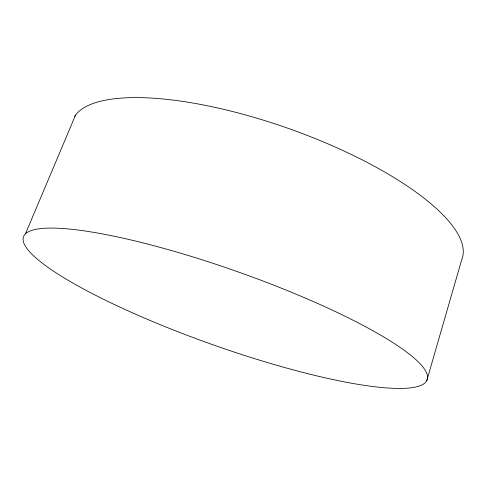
<?xml version="1.0" encoding="UTF-8"?>
<svg xmlns="http://www.w3.org/2000/svg" width="486" height="486" viewBox="0 0 486 486"><rect width="100%" height="100%" fill="white"/><g stroke="black" fill="none" stroke-linecap="round" stroke-linejoin="round"><path stroke-width="0.73" d="M426.793 380.593A214.132 38.546 19.5 0 0 139.925 242.131A214.132 38.546 19.5 0 0 109.216 302.055A214.132 38.546 19.5 0 0 426.793 380.593L461.7 259.779A206.672 64.905 19.5 0 0 297.857 131.858A206.672 64.905 19.5 0 0 74.637 116.385M25.479 233.76L75.549 115.091"/></g></svg>
